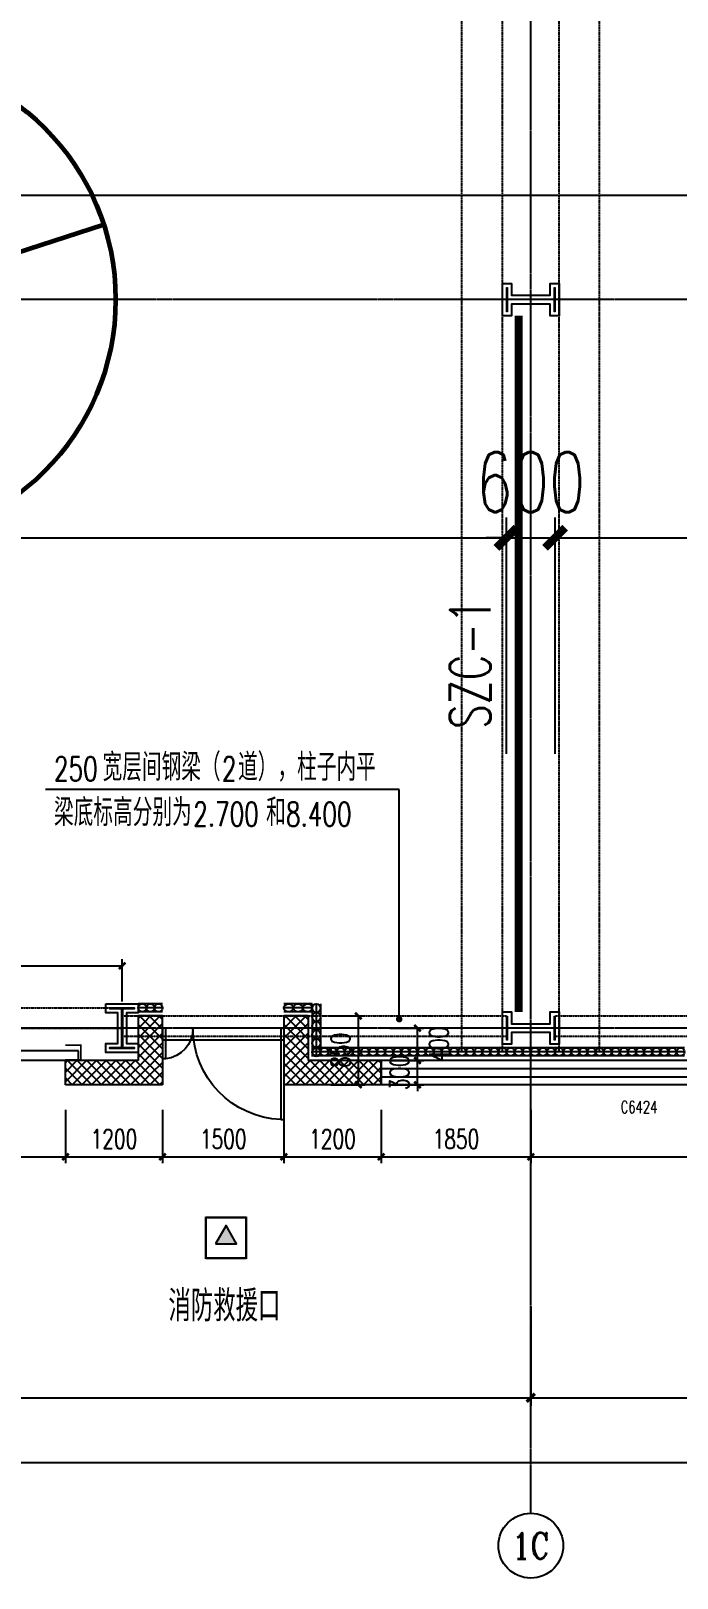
# Model space of a CAD drawing. Extents: x -954573 to 446329, y 489853 to 1226784.
# Drawn here: x -167130 to -159147, y 735026 to 754139 of the extents above; entities that cross this region are included whole.
import ezdxf
from ezdxf.enums import TextEntityAlignment as Align

# ---------------------------------------------------------------- set-up
doc = ezdxf.new("R2010")
doc.units = 0
doc.header["$LTSCALE"] = 10
doc.header["$MEASUREMENT"] = 0
for name, pattern in [('10平面$0$10平面$0$DASH', [0.35, 0.25, -0.1]), ('10平面$0$CENTER', [2, 1.25, -0.25, 0.25, -0.25]), ('10平面$0$DOTE', [2.42, 2, -0.2, 0.02, -0.2]), ('10平面$1$DASH', [0.35, 0.25, -0.1])]:
    doc.linetypes.add(name, pattern=pattern)
doc.layers.get('Defpoints').update_dxf_attribs({"color": 210})
for name, color, linetype in [('10平面$0$10平面$0$WINDOW', 8, 'Continuous'), ('10平面$0$A-AXIS-D', 8, 'Continuous'), ('10平面$0$A-AXIS-DOTE', 8, '10平面$0$DOTE'), ('10平面$0$A-AXIS-DP', 8, 'Continuous'), ('10平面$0$A-AXIS-SYMB', 8, 'Continuous'), ('10平面$0$A-HATCH-2', 8, 'Continuous'), ('10平面$0$A-HRAIL', 8, 'Continuous'), ('10平面$0$A-LIN-V', 8, 'Continuous'), ('10平面$0$A-SFCE', 8, 'Continuous'), ('10平面$0$A-TEXT', 8, 'Continuous'), ('10平面$0$A-WINDOW', 8, 'Continuous'), ('10平面$0$AS-WALL', 8, 'Continuous'), ('10平面$0$DIM_SYMB', 8, 'Continuous'), ('10平面$0$PUB_HATCH', 8, 'Continuous'), ('10平面$0$PUB_TEXT', 8, 'Continuous'), ('10平面$0$RP-N2-01$0$$0$A-WIND-J', 8, 'Continuous'), ('10平面$0$RP-N2-01$0$A-WIND-J', 8, 'Continuous'), ('10平面$0$建-窗', 8, 'Continuous'), ('10平面$0$建-门窗编号', 8, 'Continuous'), ('A-LIN-V', 9, 'Continuous')]:
    doc.layers.add(name, color=color, linetype=linetype)
for name, color, linetype, lineweight in [('10平面$0$S-col', 2, 'Continuous', 0), ('10平面$0$THIN', 7, 'Continuous', 0), ('10平面$0$柱间支撑', 6, '10平面$0$CENTER', 0)]:
    doc.layers.add(name, color=color, linetype=linetype, lineweight=lineweight)
doc.styles.add('10平面$0$_TCH_AXIS', font='COMPLEX', dxfattribs={"bigfont": 'GBCBIG'})
doc.styles.add('10平面$0$_TCH_DIM', font='SIMPLEX', dxfattribs={"bigfont": 'GBCBIG'})
doc.styles.add('10平面$0$_TCH_DIM_T3', font='SIMPLEX', dxfattribs={"width": 0.705882, "bigfont": 'GBCBIG'})
doc.styles.add('10平面$0$A-WIN-LABEL', font='SIMPLEX', dxfattribs={"bigfont": 'GBCBIG'})
doc.styles.add('10平面$0$TSSD_Rein', font='tj-romans1.shx', dxfattribs={"width": 0.7, "bigfont": 'tj-hztxt.shx'})
doc.dimstyles.new('10平面$0$_TCH_ARCH&&100', dxfattribs={"dimtxt": 297.5, "dimasz": 100, "dimexe": 100, "dimexo": 100, "dimgap": 126.25, "dimtad": 1, "dimdec": 0, "dimzin": 0, "dimdsep": 46, "dimtxsty": '10平面$0$_TCH_DIM_T3', "dimblk": '10平面$0$_ArchTick', "dimcen": 0.09, "dimclrt": 7, "dimazin": 2, "dimtfac": 1, "dimtdec": 0, "dimtix": 1, "dimtmove": 2, "dimatfit": 3, "dimfxl": 0, "dimtolj": 1, "dimtzin": 0, "dimarcsym": 0})
doc.dimstyles.new('10平面$0$_TCH_ARCH&&250', dxfattribs={"dimtxt": 743.75, "dimasz": 250, "dimexe": 250, "dimexo": 250, "dimgap": 315.625, "dimtad": 1, "dimdec": 0, "dimzin": 0, "dimdsep": 46, "dimtxsty": '10平面$0$_TCH_DIM_T3', "dimblk": '10平面$0$_ArchTick', "dimcen": 0.09, "dimclrt": 7, "dimazin": 2, "dimtfac": 1, "dimtdec": 0, "dimtix": 1, "dimtmove": 2, "dimatfit": 3, "dimfxl": 0, "dimtolj": 1, "dimtzin": 0, "dimarcsym": 0})
doc.dimstyles.new('10平面$0$_TCH_ARCH&&80', dxfattribs={"dimtxt": 238, "dimasz": 80, "dimexe": 80, "dimexo": 80, "dimgap": 101, "dimtad": 1, "dimdec": 0, "dimzin": 0, "dimdsep": 46, "dimtxsty": '10平面$0$_TCH_DIM_T3', "dimblk": '10平面$0$_ArchTick', "dimcen": 0.09, "dimclrt": 7, "dimazin": 2, "dimtfac": 1, "dimtdec": 0, "dimtix": 1, "dimtmove": 2, "dimatfit": 3, "dimfxl": 0, "dimtolj": 1, "dimtzin": 0, "dimarcsym": 0})
pattern_1 = [(45, (60, 0), (-60.0001, 60.0001), []), (135, (60, 0), (-60.0001, -60.0001), [])]

# ---------------------------------------------------------------- blocks, each defined once
blk = doc.blocks.new('10平面$0$_ArchTick')
at = {"color": 0, "linetype": 'ByBlock', "const_width": 0.4}
blk.add_lwpolyline([(-0.5, -0.5), (0.5, 0.5)], dxfattribs=at)
blk = doc.blocks.new('*D3055')
at = {"layer": '10平面$0$A-AXIS-D', "color": 0, "lineweight": -2}
for p, q in [((43282, -66440), (43282, -67667)), ((59782, -66440), (59782, -67667)), ((43282, -67567), (59782, -67567))]:
    blk.add_line(p, q, dxfattribs=at)
at = {"layer": 'Defpoints', "color": 0}
for p in [(43282, -66340), (59782, -66340), (59782, -67567)]:
    blk.add_point(p, dxfattribs=at)
at = {"layer": '10平面$0$A-AXIS-D', "color": 0, "lineweight": -2, "xscale": 100, "yscale": 100, "zscale": 100, "rotation": 180}
blk.add_blockref('10平面$0$_ArchTick', (43282, -67567), dxfattribs=at)
at = {"layer": '10平面$0$A-AXIS-D', "color": 0, "lineweight": -2, "xscale": 100, "yscale": 100, "zscale": 100}
blk.add_blockref('10平面$0$_ArchTick', (59782, -67567), dxfattribs=at)
at = {"layer": '10平面$0$A-AXIS-D', "color": 7, "insert": (51532, -67292), "char_height": 297.5, "attachment_point": 5, "style": '10平面$0$_TCH_DIM_T3'}
blk.add_mtext('\\A1;16500', dxfattribs=at)
blk = doc.blocks.new('*D3056')
at = {"layer": '10平面$0$A-AXIS-D', "color": 0, "lineweight": -2}
for p, q in [((59782, -66440), (59782, -67667)), ((76282, -66440), (76282, -67667)), ((59782, -67567), (76282, -67567))]:
    blk.add_line(p, q, dxfattribs=at)
at = {"layer": 'Defpoints', "color": 0}
for p in [(59782, -66340), (76282, -66340), (76282, -67567)]:
    blk.add_point(p, dxfattribs=at)
at = {"layer": '10平面$0$A-AXIS-D', "color": 0, "lineweight": -2, "xscale": 100, "yscale": 100, "zscale": 100, "rotation": 180}
blk.add_blockref('10平面$0$_ArchTick', (59782, -67567), dxfattribs=at)
at = {"layer": '10平面$0$A-AXIS-D', "color": 0, "lineweight": -2, "xscale": 100, "yscale": 100, "zscale": 100}
blk.add_blockref('10平面$0$_ArchTick', (76282, -67567), dxfattribs=at)
at = {"layer": '10平面$0$A-AXIS-D', "color": 7, "insert": (68032, -67292), "char_height": 297.5, "attachment_point": 5, "style": '10平面$0$_TCH_DIM_T3'}
blk.add_mtext('\\A1;16500', dxfattribs=at)
blk = doc.blocks.new('*D3061')
at = {"layer": '10平面$0$A-AXIS-D', "color": 0, "lineweight": -2}
for p, q in [((-33818, -66540), (-33818, -68467)), ((92682, -66540), (92682, -68467)), ((-33818, -68367), (92682, -68367))]:
    blk.add_line(p, q, dxfattribs=at)
at = {"layer": 'Defpoints', "color": 0}
for p in [(-33818, -66440), (92682, -66440), (92682, -68367)]:
    blk.add_point(p, dxfattribs=at)
at = {"layer": '10平面$0$A-AXIS-D', "color": 0, "lineweight": -2, "xscale": 100, "yscale": 100, "zscale": 100, "rotation": 180}
blk.add_blockref('10平面$0$_ArchTick', (-33818, -68367), dxfattribs=at)
at = {"layer": '10平面$0$A-AXIS-D', "color": 0, "lineweight": -2, "xscale": 100, "yscale": 100, "zscale": 100}
blk.add_blockref('10平面$0$_ArchTick', (92682, -68367), dxfattribs=at)
at = {"layer": '10平面$0$A-AXIS-D', "color": 7, "insert": (29432, -68092), "char_height": 297.5, "attachment_point": 5, "style": '10平面$0$_TCH_DIM_T3'}
blk.add_mtext('\\A1;126500', dxfattribs=at)
blk = doc.blocks.new('*D3180')
at = {"layer": '10平面$0$A-AXIS-DP', "color": 0, "lineweight": -2}
for p, q in [((51532, -62670), (51532, -62150)), ((51532, -62230), (54732, -62230)), ((54732, -62670), (54732, -62150))]:
    blk.add_line(p, q, dxfattribs=at)
at = {"layer": 'Defpoints', "color": 0}
for p in [(54732, -62230), (51532, -62750), (54732, -62750)]:
    blk.add_point(p, dxfattribs=at)
at = {"layer": '10平面$0$A-AXIS-DP', "color": 0, "lineweight": -2, "xscale": 80, "yscale": 80, "zscale": 80, "rotation": 180}
blk.add_blockref('10平面$0$_ArchTick', (51532, -62230), dxfattribs=at)
at = {"layer": '10平面$0$A-AXIS-DP', "color": 0, "lineweight": -2, "xscale": 80, "yscale": 80, "zscale": 80}
blk.add_blockref('10平面$0$_ArchTick', (54732, -62230), dxfattribs=at)
at = {"layer": '10平面$0$A-AXIS-DP', "color": 7, "insert": (53132, -62010), "char_height": 238, "attachment_point": 5, "style": '10平面$0$_TCH_DIM_T3'}
blk.add_mtext('\\A1;3200', dxfattribs=at)
blk = doc.blocks.new('10平面$0$10平面$0$$DorLib2D$00000126')
at = {"color": 0, "linetype": 'Continuous'}
for p, q in [((-0.532, 0.5), (-0.532, 0.9)), ((0.532, 0.9), (0.532, 0.5))]:
    blk.add_line(p, q, dxfattribs=at)
at = {"color": 0, "linetype": '10平面$0$10平面$0$DASH'}
for p, q in [((-0.532, 0.9), (0.532, 0.9)), ((-0.532, 0.5), (0.532, 0.5))]:
    blk.add_line(p, q, dxfattribs=at)
blk = doc.blocks.new('10平面$0$DOOR2DLIB$SYSLIB$00000123')
at = {"color": 0}
for p, q in [((0.475, -0.001), (0.475, 0.752)), ((0.475, 0.752), (0.5, 0.752)), ((0.5, -0.001), (0.5, 0.752)), ((-0.5, 0), (-0.5, 0.252)), ((-0.475, 0.252), (-0.5, 0.252)), ((-0.475, 0), (-0.475, 0.252)), ((-0.475, 0), (-0.5, 0)), ((0.475, -0.001), (0.5, -0.001))]:
    blk.add_line(p, q, dxfattribs=at)
for centre, radius, start, end in [((0.505, -0.002), 0.755, 92.2493, 179.7238), ((-0.501, 0.003), 0.251, 359.7899, 84.0974)]:
    blk.add_arc(centre, radius, start, end, dxfattribs=at)
blk = doc.blocks.new('10平面$0$G$C325EBD4F')
at = {"layer": '10平面$0$PUB_HATCH'}
h = blk.add_hatch(dxfattribs=at)
h.set_pattern_fill('多孔材料', color=256, scale=30, style=0)
h.set_pattern_definition(pattern_1)
h.paths.add_polyline_path([(3700, -50), (3700, 250), (3400, 250)])
h = blk.add_hatch(dxfattribs=at)
h.set_pattern_fill('多孔材料', color=256, scale=30, style=0)
h.set_pattern_definition(pattern_1)
h.paths.add_polyline_path([(3700, -50), (3400, 250), (3400, -300), (3700, -600)])
h = blk.add_hatch(dxfattribs=at)
h.set_pattern_fill('多孔材料', color=256, scale=30, style=0)
h.set_pattern_definition(pattern_1)
h.paths.add_polyline_path([(5500, 250), (5200, 250), (5200, -50)])
h = blk.add_hatch(dxfattribs=at)
h.set_pattern_fill('多孔材料', color=256, scale=30, style=0)
h.set_pattern_definition(pattern_1)
h.paths.add_polyline_path([(5500, 250), (5200, -50), (5200, -600), (5500, -300)])
h = blk.add_hatch(dxfattribs=at)
h.set_pattern_fill('多孔材料', color=256, scale=30, style=0)
h.set_pattern_definition(pattern_1)
h.paths.add_polyline_path([(3700, -600), (3400, -300), (2500, -300), (2500, -600)])
h = blk.add_hatch(dxfattribs=at)
h.set_pattern_fill('多孔材料', color=256, scale=30, style=0)
h.set_pattern_definition(pattern_1)
h.paths.add_polyline_path([(6400, -300), (5500, -300), (5200, -600), (6400, -600)])
at = {"layer": '10平面$0$10平面$0$WINDOW'}
blk.add_line((5200, -50), (3700, -50), dxfattribs=at)
at = {"layer": '10平面$0$AS-WALL'}
for p, q in [((3700, 250), (3400, 250)), ((3400, 250), (3400, -300)), ((3700, -50), (3700, 250)), ((5500, 250), (5200, 250)), ((5200, 250), (5200, -50)), ((5500, 250), (5500, -300)), ((3700, -50), (3700, -600)), ((5200, -50), (5200, -600)), ((3400, -300), (2500, -300)), ((2500, -600), (2500, -300)), ((6400, -300), (5500, -300)), ((6400, -600), (6400, -300)), ((3700, -600), (2500, -600)), ((6400, -600), (5200, -600))]:
    blk.add_line(p, q, dxfattribs=at)
at = {"layer": '10平面$0$10平面$0$WINDOW', "zscale": 300}
for name, p, xscale, yscale, rotation in [('10平面$0$DOOR2DLIB$SYSLIB$00000123', (4450, 100), -1500, 1500, 180.0000000000445), ('10平面$0$10平面$0$$DorLib2D$00000126', (0, -450), 5000, -300, 180.0000000000008)]:
    blk.add_blockref(name, p, dxfattribs=dict(at, xscale=xscale, yscale=yscale, rotation=rotation))
blk = doc.blocks.new('10平面$0$_FZH')
at = {"layer": '10平面$0$A-HATCH-2'}
blk.add_lwpolyline([(-0.437, -0.25), (-0.437, 0.25), (-0.297, 0.25), (-0.297, 0.067), (0.298, 0.067), (0.298, 0.25), (0.438, 0.25), (0.438, -0.25), (0.298, -0.25), (0.298, -0.068), (-0.297, -0.068), (-0.297, -0.25)], close=True, dxfattribs=at)
at = {"layer": '10平面$0$S-col'}
blk.add_lwpolyline([(-0.375, -0.188), (-0.375, 0.187), (-0.36, 0.187), (-0.36, 0.005), (0.36, 0.005), (0.36, 0.187), (0.375, 0.187), (0.375, -0.188), (0.36, -0.188), (0.36, -0.005), (-0.36, -0.005), (-0.36, -0.188)], close=True, dxfattribs=at)
blk = doc.blocks.new('10平面$0$342343243')
at = {"layer": '10平面$0$A-AXIS-DP', "color": 5}
blk.add_lwpolyline([(-155704, 832070), (-155404, 832070), (-155404, 832058), (-155550, 832058), (-155550, 831582), (-155404, 831582), (-155404, 831570), (-155704, 831570), (-155704, 831582), (-155558, 831582), (-155558, 832058), (-155704, 832058), (-155704, 832070)], close=True, dxfattribs=at)
at = {"layer": '10平面$0$A-HATCH-2'}
blk.add_lwpolyline([(-155754, 832120), (-155354, 832120), (-155354, 832008), (-155500, 832008), (-155500, 831632), (-155354, 831632), (-155354, 831520), (-155754, 831520), (-155754, 831632), (-155608, 831632), (-155608, 832008), (-155754, 832008)], close=True, dxfattribs=at)
blk = doc.blocks.new('10平面$0$w4234324')
at = {"xscale": 800.0000000000005, "yscale": 800.0000000000005, "zscale": 800.0000000000005}
for p in [(-160954, 750820), (-160954, 741820), (-160954, 741820)]:
    blk.add_blockref('10平面$0$_FZH', p, dxfattribs=at)
at = {"layer": '10平面$0$A-AXIS-DP'}
blk.add_blockref('10平面$0$342343243', (-10450, -90000), dxfattribs=at)
blk = doc.blocks.new('*D3351')
at = {"layer": '10平面$0$A-WINDOW', "color": 0, "lineweight": -2}
for p, q in [((-160654, 745210), (-160654, 748127)), ((-144754, 745210), (-144754, 748127)), ((-160654, 747877), (-144754, 747877))]:
    blk.add_line(p, q, dxfattribs=at)
at = {"layer": 'Defpoints', "color": 0}
for p in [(-144754, 747877), (-160654, 744960), (-144754, 744960)]:
    blk.add_point(p, dxfattribs=at)
at = {"layer": '10平面$0$A-WINDOW', "color": 0, "lineweight": -2, "xscale": 250, "yscale": 250, "zscale": 250, "rotation": 180}
blk.add_blockref('10平面$0$_ArchTick', (-160654, 747877), dxfattribs=at)
at = {"layer": '10平面$0$A-WINDOW', "color": 0, "lineweight": -2, "xscale": 250, "yscale": 250, "zscale": 250}
blk.add_blockref('10平面$0$_ArchTick', (-144754, 747877), dxfattribs=at)
at = {"layer": '10平面$0$A-WINDOW', "color": 7, "insert": (-152704, 748564), "char_height": 743.8, "attachment_point": 5, "style": '10平面$0$_TCH_DIM_T3'}
blk.add_mtext('\\A1;15900', dxfattribs=at)
blk = doc.blocks.new('*D3352')
at = {"layer": '10平面$0$A-WINDOW', "color": 0, "lineweight": -2}
for p, q in [((-161254, 745210), (-161254, 748127)), ((-160654, 745210), (-160654, 748127)), ((-161254, 747877), (-161504, 747877)), ((-161254, 747877), (-160654, 747877)), ((-160654, 747877), (-160404, 747877))]:
    blk.add_line(p, q, dxfattribs=at)
at = {"layer": 'Defpoints', "color": 0}
for p in [(-160654, 747877), (-161254, 744960), (-160654, 744960)]:
    blk.add_point(p, dxfattribs=at)
at = {"layer": '10平面$0$A-WINDOW', "color": 0, "lineweight": -2, "xscale": 250, "yscale": 250, "zscale": 250}
blk.add_blockref('10平面$0$_ArchTick', (-161254, 747877), dxfattribs=at)
at = {"layer": '10平面$0$A-WINDOW', "color": 0, "lineweight": -2, "xscale": 250, "yscale": 250, "zscale": 250, "rotation": 180}
blk.add_blockref('10平面$0$_ArchTick', (-160654, 747877), dxfattribs=at)
at = {"layer": '10平面$0$A-WINDOW', "color": 7, "insert": (-160954, 748564), "char_height": 743.8, "attachment_point": 5, "style": '10平面$0$_TCH_DIM_T3'}
blk.add_mtext('\\A1;600', dxfattribs=at)
blk = doc.blocks.new('*D3353')
at = {"layer": '10平面$0$A-WINDOW', "color": 0, "lineweight": -2}
for p, q in [((-177154, 745210), (-177154, 748127)), ((-161254, 745210), (-161254, 748127)), ((-177154, 747877), (-161254, 747877))]:
    blk.add_line(p, q, dxfattribs=at)
at = {"layer": 'Defpoints', "color": 0}
for p in [(-161254, 747877), (-177154, 744960), (-161254, 744960)]:
    blk.add_point(p, dxfattribs=at)
at = {"layer": '10平面$0$A-WINDOW', "color": 0, "lineweight": -2, "xscale": 250, "yscale": 250, "zscale": 250, "rotation": 180}
blk.add_blockref('10平面$0$_ArchTick', (-177154, 747877), dxfattribs=at)
at = {"layer": '10平面$0$A-WINDOW', "color": 0, "lineweight": -2, "xscale": 250, "yscale": 250, "zscale": 250}
blk.add_blockref('10平面$0$_ArchTick', (-161254, 747877), dxfattribs=at)
at = {"layer": '10平面$0$A-WINDOW', "color": 7, "insert": (-169204, 748564), "char_height": 743.8, "attachment_point": 5, "style": '10平面$0$_TCH_DIM_T3'}
blk.add_mtext('\\A1;15900', dxfattribs=at)
blk = doc.blocks.new('10平面$0$w4324324')
at = {"layer": '10平面$0$A-HATCH-2', "lineweight": 60}
for q in [(-1694760, 686605), (-1697614, 684532), (-1691907, 684532), (-1696524, 681178), (-1692997, 681178)]:
    blk.add_line((-1694760, 683605), q, dxfattribs=at)
blk.add_circle((-1694760, 683605), 3000, dxfattribs=at)
blk = doc.blocks.new('10平面$0$w423432')
at = {"layer": '10平面$0$A-LIN-V'}
blk.add_blockref('10平面$0$w4324324', (120, -72000), dxfattribs=at)
blk = doc.blocks.new('10平面$0$RP-N2-01$0$$0$xfjy')
at = {"layer": '10平面$0$RP-N2-01$0$$0$A-WIND-J'}
h = blk.add_hatch(color=256, dxfattribs=at)
h.dxf.hatch_style = 1
h.paths.add_polyline_path([(1141876, -26214), (1142135, -26214), (1142005, -25989)])
at = {"layer": '10平面$0$RP-N2-01$0$$0$A-WIND-J', "const_width": 25}
blk.add_lwpolyline([(1141755, -25889), (1141755, -26389), (1142255, -26389), (1142255, -25889)], close=True, dxfattribs=at)
at = {"layer": '10平面$0$RP-N2-01$0$$0$A-WIND-J'}
for points in [[(1141755, -26389), (1142255, -26389), (1142255, -25889), (1141755, -25889)], [(1141876, -26214), (1142135, -26214), (1142005, -25989)]]:
    blk.add_lwpolyline(points, close=True, dxfattribs=at)
blk = doc.blocks.new('10平面$0$RP-N2-01$0$xfjy')
at = {"layer": '10平面$0$RP-N2-01$0$$0$A-WIND-J'}
blk.add_blockref('10平面$0$RP-N2-01$0$$0$xfjy', (0, 0), dxfattribs=at)
blk = doc.blocks.new('10平面$0$1232')
at = {"layer": '10平面$0$RP-N2-01$0$A-WIND-J'}
blk.add_blockref('10平面$0$RP-N2-01$0$xfjy', (-1306725, 765369, 0), dxfattribs=at)
at = {"layer": '10平面$0$A-TEXT', "style": '10平面$0$_TCH_DIM'}
blk.add_text('消防救援口', height=384.1, dxfattribs=at).set_placement((-165431, 738197, 0))
blk = doc.blocks.new('10平面$0$23124232432')
at = {"layer": '10平面$0$柱间支撑', "const_width": 100}
blk.add_lwpolyline([(-161104, 750620), (-161104, 742020)], dxfattribs=at)
at = {"layer": '10平面$0$THIN', "style": '10平面$0$TSSD_Rein', "width": 0.7}
blk.add_text('SZC-1', height=500, rotation=90, dxfattribs=at).set_placement((-161304, 746320), align=Align.BOTTOM_CENTER)
blk = doc.blocks.new('10平面$0$3333')
at = {"layer": '10平面$0$A-SFCE', "const_width": 20}
blk.add_lwpolyline([(-227064, 766320), (-227064, 766510), (-227244, 766510), (-227244, 766320)], dxfattribs=at)
blk = doc.blocks.new('10平面$0$99平面图例外参$0$$LinePat$圆环')
for points in [[(0, 150), (300, 150)], [(0, 0), (300, 0)], [(0, -150), (300, -150)]]:
    blk.add_lwpolyline(points)
at = {"color": 0}
blk.add_circle((150, 0), 150, dxfattribs=at)
blk = doc.blocks.new('10平面$0$34242343243')
at = {"layer": '10平面$0$A-HRAIL'}
for p, xscale, yscale, zscale, rotation in [((-165704, 742070), 0.333333312028715, 0.3333333333333333, 0.3333333333333333, 180), ((-165604, 742070), 0.333333312028715, 0.3333333333333333, 0.3333333333333333, 180), ((-165504, 742070), 0.333333312028715, 0.3333333333333333, 0.3333333333333333, 180), ((-163888, 742070), 0.3888888888074629, 0.3333333333333333, 0.3333333333333333, 180), ((-163771, 742070), 0.3888888888074629, 0.3333333333333333, 0.3333333333333333, 180), ((-163654, 742070), 0.3888888888074629, 0.3333333333333333, 0.3333333333333333, 180), ((-163604, 742120), 0.3611111227129974, 0.3333333333333333, 0.3333333333333333, 270), ((-163604, 742012), 0.3611111227129974, 0.3333333333333333, 0.3333333333333333, 270), ((-163604, 741903), 0.3611111227129974, 0.3333333333333333, 0.3333333333333333, 270), ((-163604, 741795), 0.3611111227129974, 0.3333333333333333, 0.3333333333333333, 270), ((-163604, 741687), 0.3611111227129974, 0.3333333333333333, 0.3333333333333333, 270), ((-163604, 741578), 0.3611111227129974, 0.3333333333333333, 0.3333333333333333, 270), ((-163554, 741526), 0.3333333334243568, 0.3333333334243568, 0.3333333334243568, 180), ((-163454, 741526), 0.3333333334243568, 0.3333333334243568, 0.3333333334243568, 180), ((-163354, 741526), 0.3333333334243568, 0.3333333334243568, 0.3333333334243568, 180), ((-163254, 741526), 0.3333333334243568, 0.3333333334243568, 0.3333333334243568, 180), ((-163154, 741526), 0.3333333334243568, 0.3333333334243568, 0.3333333334243568, 180), ((-163054, 741526), 0.3333333334243568, 0.3333333334243568, 0.3333333334243568, 180), ((-162954, 741526), 0.3333333334243568, 0.3333333334243568, 0.3333333334243568, 180), ((-162854, 741526), 0.3333333334243568, 0.3333333334243568, 0.3333333334243568, 180), ((-162754, 741526), 0.3333333334243568, 0.3333333334243568, 0.3333333334243568, 180), ((-162654, 741526), 0.3333333334243568, 0.3333333334243568, 0.3333333334243568, 180), ((-162554, 741526), 0.3333333334243568, 0.3333333334243568, 0.3333333334243568, 180), ((-162454, 741526), 0.3333333334243568, 0.3333333334243568, 0.3333333334243568, 180), ((-162354, 741526), 0.3333333334243568, 0.3333333334243568, 0.3333333334243568, 180), ((-162254, 741526), 0.3333333334243568, 0.3333333334243568, 0.3333333334243568, 180), ((-162154, 741526), 0.3333333334243568, 0.3333333334243568, 0.3333333334243568, 180), ((-162054, 741526), 0.3333333334243568, 0.3333333334243568, 0.3333333334243568, 180), ((-161954, 741526), 0.3333333334243568, 0.3333333334243568, 0.3333333334243568, 180), ((-161854, 741526), 0.3333333334243568, 0.3333333334243568, 0.3333333334243568, 180), ((-161754, 741526), 0.3333333334243568, 0.3333333334243568, 0.3333333334243568, 180), ((-161654, 741526), 0.3333333334243568, 0.3333333334243568, 0.3333333334243568, 180), ((-161554, 741526), 0.3333333334243568, 0.3333333334243568, 0.3333333334243568, 180), ((-161454, 741526), 0.3333333334243568, 0.3333333334243568, 0.3333333334243568, 180), ((-161354, 741526), 0.3333333334243568, 0.3333333334243568, 0.3333333334243568, 180), ((-161254, 741526), 0.3333333334243568, 0.3333333334243568, 0.3333333334243568, 180), ((-161154, 741526), 0.3333333334243568, 0.3333333334243568, 0.3333333334243568, 180), ((-161054, 741526), 0.3333333334243568, 0.3333333334243568, 0.3333333334243568, 180), ((-160954, 741526), 0.3333333334243568, 0.3333333334243568, 0.3333333334243568, 180), ((-160854, 741526), 0.3333333334243568, 0.3333333334243568, 0.3333333334243568, 180), ((-160754, 741526), 0.3333333334243568, 0.3333333334243568, 0.3333333334243568, 180), ((-160654, 741526), 0.3333333334243568, 0.3333333334243568, 0.3333333334243568, 180), ((-160554, 741526), 0.3333333334243568, 0.3333333334243568, 0.3333333334243568, 180), ((-160454, 741526), 0.3333333334243568, 0.3333333334243568, 0.3333333334243568, 180), ((-160354, 741526), 0.3333333334243568, 0.3333333334243568, 0.3333333334243568, 180), ((-160254, 741526), 0.3333333334243568, 0.3333333334243568, 0.3333333334243568, 180), ((-160154, 741526), 0.3333333334243568, 0.3333333334243568, 0.3333333334243568, 180), ((-160054, 741526), 0.3333333334243568, 0.3333333334243568, 0.3333333334243568, 180), ((-159954, 741526), 0.3333333334243568, 0.3333333334243568, 0.3333333334243568, 180), ((-159854, 741526), 0.3333333334243568, 0.3333333334243568, 0.3333333334243568, 180), ((-159754, 741526), 0.3333333334243568, 0.3333333334243568, 0.3333333334243568, 180), ((-159654, 741526), 0.3333333334243568, 0.3333333334243568, 0.3333333334243568, 180), ((-159554, 741526), 0.3333333334243568, 0.3333333334243568, 0.3333333334243568, 180), ((-159454, 741526), 0.3333333334243568, 0.3333333334243568, 0.3333333334243568, 180), ((-159354, 741526), 0.3333333334243568, 0.3333333334243568, 0.3333333334243568, 180), ((-159254, 741526), 0.3333333334243568, 0.3333333334243568, 0.3333333334243568, 180), ((-159154, 741526), 0.3333333334243568, 0.3333333334243568, 0.3333333334243568, 180), ((-159054, 741526), 0.3333333334243568, 0.3333333334243568, 0.3333333334243568, 180)]:
    blk.add_blockref('10平面$0$99平面图例外参$0$$LinePat$圆环', p, dxfattribs=dict(at, xscale=xscale, yscale=yscale, zscale=zscale, rotation=rotation))
at = {"layer": '10平面$0$A-SFCE', "rotation": 270}
blk.add_blockref('10平面$0$3333', (-933024, 514366), dxfattribs=at)
blk = doc.blocks.new('*D3840')
at = {"layer": '10平面$0$A-AXIS-DP', "color": 0, "lineweight": -2}
for p, q in [((-162694, 741420), (-162275, 741420)), ((-162355, 741420), (-162355, 741500)), ((-162355, 741120), (-162355, 741420)), ((-162694, 741120), (-162275, 741120)), ((-162355, 741120), (-162355, 741040))]:
    blk.add_line(p, q, dxfattribs=at)
at = {"layer": 'Defpoints', "color": 0}
for p in [(-162774, 741420), (-162355, 741420), (-162774, 741120)]:
    blk.add_point(p, dxfattribs=at)
at = {"layer": '10平面$0$A-AXIS-DP', "color": 0, "lineweight": -2, "xscale": 80, "yscale": 80, "zscale": 80}
for p, rotation in [((-162355, 741420), 270), ((-162355, 741120), 90)]:
    blk.add_blockref('10平面$0$_ArchTick', p, dxfattribs=dict(at, rotation=rotation))
at = {"layer": '10平面$0$A-AXIS-DP', "color": 7, "insert": (-162575, 741270), "char_height": 238, "attachment_point": 5, "rotation": 90, "style": '10平面$0$_TCH_DIM_T3'}
blk.add_mtext('\\A1;300', dxfattribs=at)
blk = doc.blocks.new('*D3841')
at = {"layer": '10平面$0$A-AXIS-DP', "color": 0, "lineweight": -2}
for p, q in [((-162694, 741820), (-162275, 741820)), ((-162355, 741420), (-162355, 741820)), ((-162694, 741420), (-162275, 741420))]:
    blk.add_line(p, q, dxfattribs=at)
at = {"layer": 'Defpoints', "color": 0}
for p in [(-162774, 741820), (-162355, 741820), (-162774, 741420)]:
    blk.add_point(p, dxfattribs=at)
at = {"layer": '10平面$0$A-AXIS-DP', "color": 0, "lineweight": -2, "xscale": 80, "yscale": 80, "zscale": 80}
for p, rotation in [((-162355, 741820), 90), ((-162355, 741420), 270)]:
    blk.add_blockref('10平面$0$_ArchTick', p, dxfattribs=dict(at, rotation=rotation))
at = {"layer": '10平面$0$A-AXIS-DP', "color": 7, "insert": (-162090, 741620), "char_height": 238, "attachment_point": 5, "rotation": 90, "style": '10平面$0$_TCH_DIM_T3'}
blk.add_mtext('\\A1;400', dxfattribs=at)
blk = doc.blocks.new('*D3871')
at = {"layer": '10平面$0$A-AXIS-DP', "color": 0, "lineweight": -2}
for p, q in [((-163424, 741970), (-163005, 741970)), ((-163085, 741120), (-163085, 741970)), ((-163424, 741120), (-163005, 741120))]:
    blk.add_line(p, q, dxfattribs=at)
at = {"layer": 'Defpoints', "color": 0}
for p in [(-163504, 741970), (-163085, 741970), (-163504, 741120)]:
    blk.add_point(p, dxfattribs=at)
at = {"layer": '10平面$0$A-AXIS-DP', "color": 0, "lineweight": -2, "xscale": 80, "yscale": 80, "zscale": 80}
for p, rotation in [((-163085, 741970), 90), ((-163085, 741120), 270)]:
    blk.add_blockref('10平面$0$_ArchTick', p, dxfattribs=dict(at, rotation=rotation))
at = {"layer": '10平面$0$A-AXIS-DP', "color": 7, "insert": (-163305, 741545), "char_height": 238, "attachment_point": 5, "rotation": 90, "style": '10平面$0$_TCH_DIM_T3'}
blk.add_mtext('\\A1;850', dxfattribs=at)
blk = doc.blocks.new('*D4253')
at = {"layer": '10平面$0$A-AXIS-DP', "color": 0, "lineweight": -2}
for p, q in [((-169204, 740810), (-169204, 740150)), ((-166704, 740810), (-166704, 740150)), ((-169204, 740230), (-166704, 740230))]:
    blk.add_line(p, q, dxfattribs=at)
at = {"layer": 'Defpoints', "color": 0}
for p in [(-169204, 740890), (-166704, 740890), (-166704, 740230)]:
    blk.add_point(p, dxfattribs=at)
at = {"layer": '10平面$0$A-AXIS-DP', "color": 0, "lineweight": -2, "xscale": 80, "yscale": 80, "zscale": 80, "rotation": 180}
blk.add_blockref('10平面$0$_ArchTick', (-169204, 740230), dxfattribs=at)
at = {"layer": '10平面$0$A-AXIS-DP', "color": 0, "lineweight": -2, "xscale": 80, "yscale": 80, "zscale": 80}
blk.add_blockref('10平面$0$_ArchTick', (-166704, 740230), dxfattribs=at)
at = {"layer": '10平面$0$A-AXIS-DP', "color": 7, "insert": (-167954, 740450), "char_height": 238, "attachment_point": 5, "style": '10平面$0$_TCH_DIM_T3'}
blk.add_mtext('\\A1;2500', dxfattribs=at)
blk = doc.blocks.new('*D4254')
at = {"layer": '10平面$0$A-AXIS-DP', "color": 0, "lineweight": -2}
for p, q in [((-166704, 740810), (-166704, 740150)), ((-165504, 740810), (-165504, 740150)), ((-166704, 740230), (-165504, 740230))]:
    blk.add_line(p, q, dxfattribs=at)
at = {"layer": 'Defpoints', "color": 0}
for p in [(-166704, 740890), (-165504, 740890), (-165504, 740230)]:
    blk.add_point(p, dxfattribs=at)
at = {"layer": '10平面$0$A-AXIS-DP', "color": 0, "lineweight": -2, "xscale": 80, "yscale": 80, "zscale": 80, "rotation": 180}
blk.add_blockref('10平面$0$_ArchTick', (-166704, 740230), dxfattribs=at)
at = {"layer": '10平面$0$A-AXIS-DP', "color": 0, "lineweight": -2, "xscale": 80, "yscale": 80, "zscale": 80}
blk.add_blockref('10平面$0$_ArchTick', (-165504, 740230), dxfattribs=at)
at = {"layer": '10平面$0$A-AXIS-DP', "color": 7, "insert": (-166104, 740450), "char_height": 238, "attachment_point": 5, "style": '10平面$0$_TCH_DIM_T3'}
blk.add_mtext('\\A1;1200', dxfattribs=at)
blk = doc.blocks.new('*D4255')
at = {"layer": '10平面$0$A-AXIS-DP', "color": 0, "lineweight": -2}
for p, q in [((-165504, 740810), (-165504, 740150)), ((-164004, 740810), (-164004, 740150)), ((-165504, 740230), (-164004, 740230))]:
    blk.add_line(p, q, dxfattribs=at)
at = {"layer": 'Defpoints', "color": 0}
for p in [(-165504, 740890), (-164004, 740890), (-164004, 740230)]:
    blk.add_point(p, dxfattribs=at)
at = {"layer": '10平面$0$A-AXIS-DP', "color": 0, "lineweight": -2, "xscale": 80, "yscale": 80, "zscale": 80, "rotation": 180}
blk.add_blockref('10平面$0$_ArchTick', (-165504, 740230), dxfattribs=at)
at = {"layer": '10平面$0$A-AXIS-DP', "color": 0, "lineweight": -2, "xscale": 80, "yscale": 80, "zscale": 80}
blk.add_blockref('10平面$0$_ArchTick', (-164004, 740230), dxfattribs=at)
at = {"layer": '10平面$0$A-AXIS-DP', "color": 7, "insert": (-164754, 740450), "char_height": 238, "attachment_point": 5, "style": '10平面$0$_TCH_DIM_T3'}
blk.add_mtext('\\A1;1500', dxfattribs=at)
blk = doc.blocks.new('*D4256')
at = {"layer": '10平面$0$A-AXIS-DP', "color": 0, "lineweight": -2}
for p, q in [((-164004, 740810), (-164004, 740150)), ((-162804, 740810), (-162804, 740150)), ((-164004, 740230), (-162804, 740230))]:
    blk.add_line(p, q, dxfattribs=at)
at = {"layer": 'Defpoints', "color": 0}
for p in [(-164004, 740890), (-162804, 740890), (-162804, 740230)]:
    blk.add_point(p, dxfattribs=at)
at = {"layer": '10平面$0$A-AXIS-DP', "color": 0, "lineweight": -2, "xscale": 80, "yscale": 80, "zscale": 80, "rotation": 180}
blk.add_blockref('10平面$0$_ArchTick', (-164004, 740230), dxfattribs=at)
at = {"layer": '10平面$0$A-AXIS-DP', "color": 0, "lineweight": -2, "xscale": 80, "yscale": 80, "zscale": 80}
blk.add_blockref('10平面$0$_ArchTick', (-162804, 740230), dxfattribs=at)
at = {"layer": '10平面$0$A-AXIS-DP', "color": 7, "insert": (-163404, 740450), "char_height": 238, "attachment_point": 5, "style": '10平面$0$_TCH_DIM_T3'}
blk.add_mtext('\\A1;1200', dxfattribs=at)
blk = doc.blocks.new('*D4257')
at = {"layer": '10平面$0$A-AXIS-DP', "color": 0, "lineweight": -2}
for p, q in [((-162804, 740810), (-162804, 740150)), ((-160954, 740810), (-160954, 740150)), ((-162804, 740230), (-160954, 740230))]:
    blk.add_line(p, q, dxfattribs=at)
at = {"layer": 'Defpoints', "color": 0}
for p in [(-162804, 740890), (-160954, 740890), (-160954, 740230)]:
    blk.add_point(p, dxfattribs=at)
at = {"layer": '10平面$0$A-AXIS-DP', "color": 0, "lineweight": -2, "xscale": 80, "yscale": 80, "zscale": 80, "rotation": 180}
blk.add_blockref('10平面$0$_ArchTick', (-162804, 740230), dxfattribs=at)
at = {"layer": '10平面$0$A-AXIS-DP', "color": 0, "lineweight": -2, "xscale": 80, "yscale": 80, "zscale": 80}
blk.add_blockref('10平面$0$_ArchTick', (-160954, 740230), dxfattribs=at)
at = {"layer": '10平面$0$A-AXIS-DP', "color": 7, "insert": (-161879, 740450), "char_height": 238, "attachment_point": 5, "style": '10平面$0$_TCH_DIM_T3'}
blk.add_mtext('\\A1;1850', dxfattribs=at)
blk = doc.blocks.new('*D4258')
at = {"layer": '10平面$0$A-AXIS-DP', "color": 0, "lineweight": -2}
for p, q in [((-160954, 740810), (-160954, 740150)), ((-156404, 740810), (-156404, 740150)), ((-160954, 740230), (-156404, 740230))]:
    blk.add_line(p, q, dxfattribs=at)
at = {"layer": 'Defpoints', "color": 0}
for p in [(-160954, 740890), (-156404, 740890), (-156404, 740230)]:
    blk.add_point(p, dxfattribs=at)
at = {"layer": '10平面$0$A-AXIS-DP', "color": 0, "lineweight": -2, "xscale": 80, "yscale": 80, "zscale": 80, "rotation": 180}
blk.add_blockref('10平面$0$_ArchTick', (-160954, 740230), dxfattribs=at)
at = {"layer": '10平面$0$A-AXIS-DP', "color": 0, "lineweight": -2, "xscale": 80, "yscale": 80, "zscale": 80}
blk.add_blockref('10平面$0$_ArchTick', (-156404, 740230), dxfattribs=at)
at = {"layer": '10平面$0$A-AXIS-DP', "color": 7, "insert": (-158679, 740450), "char_height": 238, "attachment_point": 5, "style": '10平面$0$_TCH_DIM_T3'}
blk.add_mtext('\\A1;4550', dxfattribs=at)
blk = doc.blocks.new('10平面$0$WINDOW2DLIB$DYNSTYLE$00000005')
at = {"color": 0}
for points in [[(-0.5, 0.5), (-0.5, -0.5)], [(-0.5, 0.5), (0.5, 0.5)], [(0.5, -0.5), (0.5, 0.5)], [(0.5, 0.1667), (-0.5, 0.1667)], [(0.5, -0.1667), (-0.5, -0.1667)], [(-0.5, -0.5), (0.5, -0.5)]]:
    blk.add_lwpolyline(points, dxfattribs=at)
blk = doc.blocks.new('10平面$0$dote')
at = {"layer": '10平面$0$A-AXIS-D'}
blk.add_circle((59782.2, -69393.9), 400, dxfattribs=at)
at = {"layer": '10平面$0$A-AXIS-DOTE'}
for p, q in [((59782.2, -68993.9), (59782.2, 36662.3)), ((76282.2, -54000), (-41310, -54000)), ((76282.2, -63000), (-41310, -63000))]:
    blk.add_line(p, q, dxfattribs=at)
at = {"layer": '10平面$0$DIM_SYMB', "linetype": '10平面$1$DASH', "ltscale": 3}
blk.add_lwpolyline([(-42863.6, -52710.9), (162136.4, -52710.9)], dxfattribs=at)
at = {"layer": '10平面$0$PUB_TEXT', "style": '10平面$0$_TCH_AXIS'}
blk.add_text('1C', height=321.14, dxfattribs=at).set_placement((59552.8, -69554.4), (60011.6, -69554.4), align=Align.FIT)
at = {"layer": '10平面$0$A-AXIS-D'}
for base, p1, p2, picture, middle in [((92682.2, -68366.7), (-33817.8, -66440), (92682.2, -66440), '*D3061', (29432.2, -68091.7)), ((59782.2, -67566.7), (43282.2, -66340), (59782.2, -66340), '*D3055', (51532.2, -67291.7)), ((76282.2, -67566.7), (59782.2, -66340), (76282.2, -66340), '*D3056', (68032.2, -67291.7))]:
    dim = blk.add_linear_dim(base=base, p1=p1, p2=p2, angle=0, dimstyle='10平面$0$_TCH_ARCH&&100', override={"dimgap": 0}, dxfattribs=at)
    dim.commit()
    dim.dimension.update_dxf_attribs({"geometry": picture, "text_midpoint": middle, "dimtype": 129})
at = {"layer": '10平面$0$A-AXIS-DP'}
dim = blk.add_aligned_dim(p1=(51532.2, -62750), p2=(54732.2, -62750), distance=520, dimstyle='10平面$0$_TCH_ARCH&&80', dxfattribs=at)
dim.commit()
dim.dimension.update_dxf_attribs({"geometry": '*D3180', "text_midpoint": (53132.2, -62010)})
blk = doc.blocks.new('10平面$0$3243243')
at = {"layer": '10平面$0$A-AXIS-SYMB'}
for p, q in [((-162580, 744770), (-166950, 744770)), ((-162580, 741930), (-162580, 744770))]:
    blk.add_line(p, q, dxfattribs=at)
at = {"layer": '10平面$0$A-AXIS-SYMB', "const_width": 40}
blk.add_lwpolyline([(-162580, 741910, 1), (-162580, 741950, 1)], format="xyb", close=True, dxfattribs=at)
at = {"layer": '10平面$0$A-HATCH-2', "linetype": '10平面$1$DASH'}
for p, q in [((-161804.2, 741520), (-161804.2, 832220)), ((-161304.2, 741520), (-161304.2, 832220)), ((-160604.2, 741520), (-160604.2, 832220)), ((-160104.2, 741520), (-160104.2, 832220))]:
    blk.add_line(p, q, dxfattribs=at)
at = {"layer": '10平面$0$A-SFCE', "color": 3, "linetype": '10平面$1$DASH'}
for p, q in [((-172400.2, 742070), (-166008.2, 742070)), ((-172400.2, 741820), (-166008.2, 741820))]:
    blk.add_line(p, q, dxfattribs=at)
at = {"layer": '10平面$0$A-SFCE', "color": 2, "linetype": '10平面$1$DASH'}
for p, q in [((-166008.2, 741970), (-161254.2, 741970)), ((-166008.2, 741720), (-161254.2, 741720))]:
    blk.add_line(p, q, dxfattribs=at)
at = {"layer": '10平面$0$A-SFCE', "linetype": '10平面$1$DASH'}
for p, q in [((-160654.2, 741970), (-155900.2, 741970)), ((-160654.2, 741720), (-155900.2, 741720))]:
    blk.add_line(p, q, dxfattribs=at)
at = {"layer": '10平面$0$PUB_TEXT', "style": '10平面$0$_TCH_DIM'}
for s, height, p in [('宽层间钢梁（', 337.59, (-166245, 744875)), ('道），柱子内平', 337.59, (-164570.5, 744875)), ('梁底标高分别为', 337.59, (-166845, 744315)), ('和', 337.6, (-164224.8, 744315))]:
    blk.add_text(s, height=height, dxfattribs=at).set_placement(p)
at = {"layer": '10平面$0$PUB_TEXT', "style": '10平面$0$_TCH_DIM', "width": 0.705882}
for s, p in [('250', (-166845, 744875)), ('2', (-164770.5, 744875)), ('2.700', (-165124.8, 744315)), ('8.400', (-163979, 744315))]:
    blk.add_text(s, height=297.5, dxfattribs=at).set_placement(p)
at = {"layer": '10平面$0$A-WINDOW'}
for p1, p2, picture, middle in [((-177154.2, 744960), (-161254.2, 744960), '*D3353', (-169204.2, 748564.2)), ((-161254.2, 744960), (-160654.2, 744960), '*D3352', (-160954.2, 748564.2)), ((-160654.2, 744960), (-144754.2, 744960), '*D3351', (-152704.2, 748564.2))]:
    dim = blk.add_aligned_dim(p1=p1, p2=p2, distance=2916.7, dimstyle='10平面$0$_TCH_ARCH&&250', dxfattribs=at)
    dim.commit()
    dim.dimension.update_dxf_attribs({"geometry": picture, "text_midpoint": middle})
blk = doc.blocks.new('10平面')
at = {"layer": '10平面$0$AS-WALL'}
blk.add_line((-162804.2, 741420), (-162804.2, 741120), dxfattribs=at)
for name, p in [('10平面$0$1232', (0, 0)), ('10平面$0$G$C325EBD4F', (-169204.2, 741720))]:
    blk.add_blockref(name, p)
at = {"layer": '10平面$0$A-AXIS-DP'}
blk.add_blockref('10平面$0$3243243', (0, 0), dxfattribs=at)
at = {"layer": '10平面$0$A-LIN-V'}
blk.add_blockref('10平面$0$w423432', (1525556.2, 139215), dxfattribs=at)
at = {"layer": '10平面$0$A-WINDOW'}
blk.add_blockref('10平面$0$w4234324', (0, 0), dxfattribs=at)
at = {"layer": '10平面$0$AS-WALL'}
blk.add_blockref('10平面$0$dote', (-220736.4, 804820), dxfattribs=at)
at = {"layer": '10平面$0$DIM_SYMB'}
blk.add_blockref('10平面$0$34242343243', (0, 0), dxfattribs=at)
at = {"layer": '10平面$0$建-窗'}
ref = blk.add_blockref('10平面$0$WINDOW2DLIB$DYNSTYLE$00000005', (-159604.2, 741270), dxfattribs=dict(at, xscale=6400, yscale=-300, zscale=300, rotation=179.9999999999903))
ref.add_attrib('A', 'C6424', (-159844.2, 740770.6), dxfattribs={"layer": '10平面$0$建-门窗编号', "height": 148.75, "rotation": 360, "style": '10平面$0$A-WIN-LABEL', "width": 0.705882})
at = {"layer": '10平面$0$柱间支撑'}
blk.add_blockref('10平面$0$23124232432', (0, 0), dxfattribs=at)
at = {"layer": '10平面$0$A-AXIS-DP'}
for p1, p2, distance, picture, middle in [((-163504.2, 741120), (-163504.2, 741970), -419.3, '*D3871', (-163304.8, 741545)), ((-162774.2, 741120), (-162774.2, 741420), -419.3, '*D3840', (-162574.8, 741270)), ((-169204.2, 740890), (-166704.2, 740890), -660, '*D4253', (-167954.2, 740450)), ((-166704.2, 740890), (-165504.2, 740890), -660, '*D4254', (-166104.2, 740450)), ((-165504.2, 740890), (-164004.2, 740890), -660, '*D4255', (-164754.2, 740450)), ((-164004.2, 740890), (-162804.2, 740890), -660, '*D4256', (-163404.2, 740450)), ((-162804.2, 740890), (-160954.2, 740890), -660, '*D4257', (-161879.2, 740450)), ((-160954.2, 740890), (-156404.2, 740890), -660, '*D4258', (-158679.2, 740450))]:
    dim = blk.add_aligned_dim(p1=p1, p2=p2, distance=distance, dimstyle='10平面$0$_TCH_ARCH&&80', dxfattribs=at)
    dim.commit()
    dim.dimension.update_dxf_attribs({"geometry": picture, "text_midpoint": middle})
dim = blk.add_linear_dim(base=(-162354.8, 741820), p1=(-162774.2, 741420), p2=(-162774.2, 741820), angle=90, dimstyle='10平面$0$_TCH_ARCH&&80', dxfattribs=at)
dim.commit()
dim.dimension.update_dxf_attribs({"geometry": '*D3841', "text_midpoint": (-162090, 741620), "dimtype": 129})

msp = doc.modelspace()

# ---------------------------------------------------------------- block references
at = {"layer": 'A-LIN-V'}
msp.add_blockref('10平面', (0, 0), dxfattribs=at)

doc.saveas('drawing.dxf')
